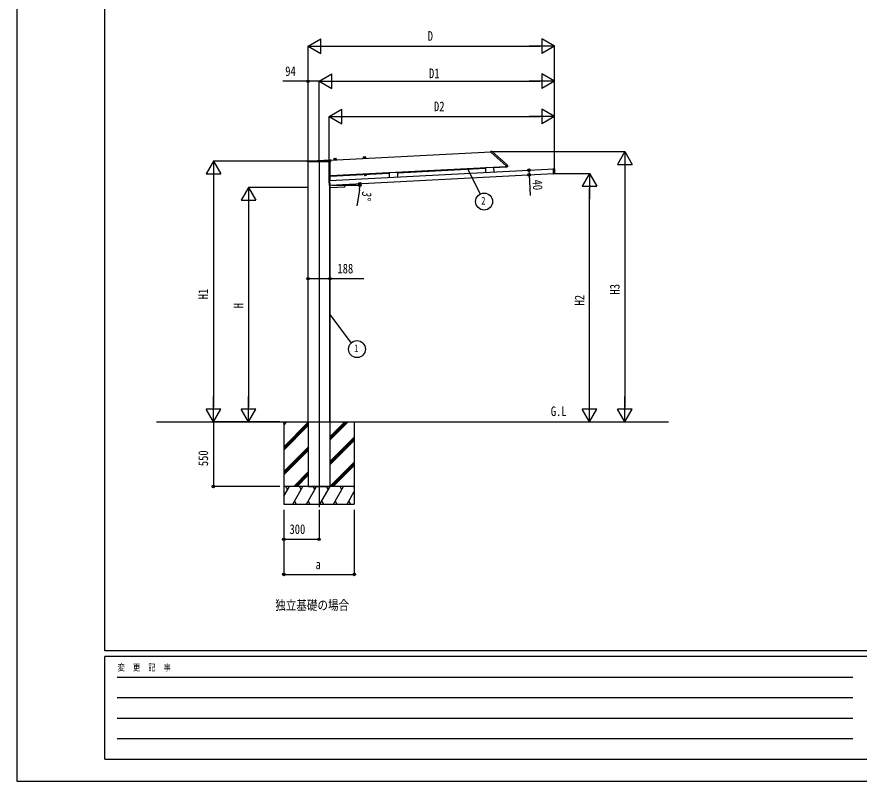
# Model space of a CAD drawing. Units: millimetres, scale not verified. Extents: x -10512 to 10512, y -7425 to 7425.
# Drawn here: x -10512 to -3334, y -7425 to -909 of the extents above; entities that cross this region are included whole.
import ezdxf
from ezdxf.enums import TextEntityAlignment as Align

# ---------------------------------------------------------------- set-up
doc = ezdxf.new("R2010")
doc.units = ezdxf.units.MM
doc.header["$LTSCALE"] = 30
for name, color, linetype in [('0-2_USER1', 3, 'Continuous'), ('0-3_YKK_12', 2, 'Continuous'), ('0-4_YKK_A1', 4, 'Continuous'), ('0-5_YKK_D', 6, 'Continuous'), ('0-6_YKK_ZWAK', 7, 'Continuous')]:
    doc.layers.add(name, color=color, linetype=linetype)
doc.styles.add('ＭＳ ゴシック', font='')
doc.styles.get('ＭＳ ゴシック').set_extended_font_data('MS Gothic')

msp = doc.modelspace()

# ---------------------------------------------------------------- linework, layer by layer
at = {"layer": '0-3_YKK_12'}
msp.add_line((-7937.03, -2137), (-7937.03, -5089.98), dxfattribs=at)
at = {"layer": '0-4_YKK_A1'}
for p, q in [((-7839.75, -2129.96), (-6471.98, -2058.28)), ((-6472.16, -2054.79), (-6464.56, -2054.85)), ((-6472.13, -2055.25), (-6472.16, -2054.79)), ((-6472.13, -2055.25), (-6471.84, -2060.88)), ((-6471.67, -2061.22), (-6342.19, -2177.81)), ((-6461.92, -2055.88), (-6334.06, -2171.01)), ((-8036.59, -2144.33), (-8036.52, -2136.48)), ((-8036.09, -2144.33), (-8036.59, -2144.33)), ((-7838.61, -2144.33), (-8036.09, -2144.33)), ((-8035.52, -2135.49), (-7840.01, -2135.49)), ((-8031.03, -4362.5), (-8031.03, -2144.33)), ((-8003.28, -2135.42), (-7841.04, -2126.92)), ((-7844.33, -2304.44), (-7844.33, -2144.33)), ((-7843.03, -2304.37), (-7843.03, -2144.33)), ((-7840, -2127.8), (-7839.02, -2136.38)), ((-7839.02, -2136.38), (-7839.02, -2136.4)), ((-7839.02, -2136.4), (-7838.11, -2144.33)), ((-7838.11, -2144.33), (-7838.61, -2144.33)), ((-7812, -2126.57), (-7812.01, -2128.1)), ((-7812.01, -2128.1), (-7788.04, -2126.85)), ((-7812.01, -2128.1), (-7788.04, -2126.85)), ((-7811.99, -2128.5), (-7812.01, -2128.1)), ((-7811.99, -2128.5), (-7788.02, -2127.25)), ((-7811.52, -2126.08), (-7788.74, -2124.88)), ((-7810.94, -2119.35), (-7811, -2126.05)), ((-7808.09, -2116.38), (-7793.16, -2115.6)), ((-7790.02, -2118.26), (-7789.26, -2124.91)), ((-7788.22, -2125.32), (-7788.04, -2126.85)), ((-7788.02, -2127.25), (-7788.04, -2126.85)), ((-7562.34, -2113.49), (-7562.35, -2115.02)), ((-7562.35, -2115.02), (-7538.38, -2113.76)), ((-7562.35, -2115.02), (-7538.38, -2113.76)), ((-7562.33, -2115.42), (-7562.35, -2115.02)), ((-7562.33, -2115.42), (-7538.36, -2114.16)), ((-7561.86, -2112.99), (-7539.08, -2111.8)), ((-7561.28, -2106.27), (-7561.34, -2112.96)), ((-7558.44, -2103.3), (-7543.5, -2102.52)), ((-7540.37, -2105.17), (-7539.61, -2111.82)), ((-7538.56, -2112.24), (-7538.38, -2113.76)), ((-7538.36, -2114.16), (-7538.38, -2113.76)), ((-7845.37, -2304.49), (-5933.1, -2204.27)), ((-7843.03, -2262.31), (-6341.74, -2183.63)), ((-7269.3, -2237.25), (-6519.73, -2197.97)), ((-6448.96, -2191.75), (-6519.86, -2195.47)), ((-6519.86, -2195.47), (-6517.79, -2234.92)), ((-6448.96, -2191.75), (-6446.89, -2231.2)), ((-6448.83, -2194.25), (-6341.48, -2188.62)), ((-6342.02, -2178.16), (-6341.94, -2179.77)), ((-6341.89, -2180.7), (-6341.94, -2179.77)), ((-6341.89, -2180.7), (-6334.25, -2180.77)), ((-6341.86, -2181.2), (-6341.89, -2180.7)), ((-6341.86, -2181.2), (-6341.48, -2188.62)), ((-6341.48, -2188.62), (-6333.86, -2188.23)), ((-6334.25, -2180.77), (-6332.84, -2180.78)), ((-6332.74, -2173.77), (-6332.42, -2179.85)), ((-6332.42, -2179.85), (-6332.35, -2181.26)), ((-5944.94, -2204.89), (-5939.78, -2204.62)), ((-5938.65, -2203.19), (-5939.85, -2203.25)), ((-5939.83, -2203.6), (-5939.85, -2203.25)), ((-5939.85, -2203.25), (-5939.85, -2203.25)), ((-5939.81, -2204.1), (-5939.83, -2203.6)), ((-5937.66, -2245.12), (-5939.81, -2204.1)), ((-5938.65, -2203.19), (-5938.65, -2203.19)), ((-5938.06, -2203.04), (-5932.17, -2202.74)), ((-5931.64, -2203.21), (-5929.45, -2245.15)), ((-7843.28, -2344.44), (-5937.69, -2244.57)), ((-7842.77, -2267.3), (-7843.03, -2262.35)), ((-7842.77, -2267.3), (-7340.2, -2240.97)), ((-7535.51, -2254.41), (-7550.51, -2255.19)), ((-7550.51, -2255.19), (-7550.25, -2260.1)), ((-7549.21, -2260.63), (-7550.25, -2260.1)), ((-7550.05, -2255.17), (-7550.13, -2253.57)), ((-7536.23, -2259.95), (-7549.21, -2260.63)), ((-7546.76, -2255), (-7546.5, -2259.91)), ((-7539.26, -2254.6), (-7539, -2259.52)), ((-7536.23, -2259.95), (-7535.26, -2259.32)), ((-7536.05, -2252.83), (-7535.97, -2254.43)), ((-7535.51, -2254.41), (-7535.26, -2259.32)), ((-7269.43, -2234.75), (-7340.33, -2238.47)), ((-7340.33, -2238.47), (-7338.26, -2277.91)), ((-7269.43, -2234.75), (-7267.36, -2274.2)), ((-5937.63, -2245.62), (-5937.66, -2245.12)), ((-5937.63, -2245.62), (-5937.61, -2245.97)), ((-5937.61, -2245.97), (-5936.42, -2245.91)), ((-5937.61, -2245.97), (-5937.61, -2245.97)), ((-5936.42, -2245.91), (-5936.42, -2245.91)), ((-5929.92, -2245.68), (-5935.81, -2245.99)), ((-7853.61, -2303.93), (-7851.41, -2345.88)), ((-7847.25, -2303.1), (-7853.14, -2303.41)), ((-7850.89, -2346.35), (-7845, -2346.04)), ((-7846.64, -2303.18), (-7845.44, -2303.12)), ((-7846.64, -2303.18), (-7846.64, -2303.18)), ((-7845.43, -2303.47), (-7845.44, -2303.12)), ((-7845.44, -2303.12), (-7845.44, -2303.12)), ((-7845.4, -2303.96), (-7845.43, -2303.47)), ((-7843.25, -2344.99), (-7845.4, -2303.96)), ((-7844.89, -2346.02), (-7844, -2363)), ((-7843.2, -2345.84), (-7844.4, -2345.9)), ((-7844.4, -2345.9), (-7844.4, -2345.9)), ((-7844.33, -4362.5), (-7844.33, -2345.9)), ((-7844.33, -2362.5), (-7844.03, -2362.5)), ((-7843.22, -2345.49), (-7843.25, -2344.99)), ((-7843.22, -2345.49), (-7843.2, -2345.84)), ((-7843.2, -2345.84), (-7843.2, -2345.84)), ((-7843.03, -4362.5), (-7843.03, -2363.95)), ((-7842.95, -2363.95), (-7718.62, -2357.43)), ((-7718.64, -2337.9), (-7717.67, -2356.38)), ((-9321.43, -4362.5), (-4958.64, -4362.5)), ((-8237.93, -4362.5), (-8237.93, -5062.5)), ((-8237.93, -4389.88), (-8210.55, -4362.5)), ((-8237.93, -4375.74), (-8224.69, -4362.5)), ((-8237.93, -4573.73), (-8031.93, -4367.73)), ((-8031.03, -4362.5), (-8031.03, -4912.5)), ((-7844.33, -4362.5), (-7844.33, -4912.5)), ((-7843.93, -4516.38), (-7690.05, -4362.5)), ((-7843.93, -4502.24), (-7704.19, -4362.5)), ((-7843.93, -4488.1), (-7718.33, -4362.5)), ((-7637.03, -4362.5), (-7637.03, -5062.5)), ((-8237.93, -4587.87), (-8031.93, -4381.87)), ((-8237.93, -4602.01), (-8031.93, -4396.01)), ((-7843.93, -4700.23), (-7637.03, -4493.33)), ((-7843.93, -4714.37), (-7637.03, -4507.47)), ((-7843.93, -4728.51), (-7637.03, -4521.61)), ((-8237.93, -4785.86), (-8031.93, -4579.86)), ((-8237.93, -4800), (-8031.93, -4594)), ((-8237.93, -4814.14), (-8031.93, -4608.15)), ((-7844.07, -4912.5), (-7637.03, -4705.46)), ((-7829.93, -4912.5), (-7637.03, -4719.6)), ((-7815.78, -4912.5), (-7637.03, -4733.74)), ((-8152.44, -4912.5), (-8031.93, -4791.99)), ((-8138.29, -4912.5), (-8031.93, -4806.13)), ((-8124.15, -4912.5), (-8031.93, -4820.28)), ((-7637.03, -4912.5), (-8237.93, -4912.5)), ((-8237.93, -4996.33), (-8189.53, -4912.5)), ((-8204.53, -4938.48), (-8219.53, -4912.5)), ((-8160.66, -5062.5), (-8074.06, -4912.5)), ((-8089.06, -4938.48), (-8104.06, -4912.5)), ((-8045.19, -5062.5), (-7958.59, -4912.5)), ((-8031.03, -4912.5), (-7844.33, -4912.5)), ((-7973.59, -4938.48), (-7988.59, -4912.5)), ((-7929.72, -5062.5), (-7843.12, -4912.5)), ((-7858.12, -4938.48), (-7873.12, -4912.5)), ((-7814.25, -5062.5), (-7727.65, -4912.5)), ((-7742.65, -4938.48), (-7757.65, -4912.5)), ((-7642.18, -4912.5), (-7637.03, -4921.42)), ((-7698.78, -5062.5), (-7637.03, -4955.54)), ((-8237.93, -5062.5), (-7637.03, -5062.5)), ((-8145.66, -5036.52), (-8130.66, -5062.5)), ((-8030.19, -5036.52), (-8015.19, -5062.5)), ((-7914.72, -5036.52), (-7899.72, -5062.5)), ((-7799.25, -5036.52), (-7784.25, -5062.5)), ((-7683.78, -5036.52), (-7668.78, -5062.5))]:
    msp.add_line(p, q, dxfattribs=at)
msp.add_lwpolyline([(-6332.35, -2181.26), (-6331.99, -2188.13), (-6333.86, -2188.23)], dxfattribs=at)
msp.add_lwpolyline([(-7551.67, -2252.05), (-7534.69, -2251.16), (-7534.61, -2252.76), (-7551.58, -2253.65)], close=True, dxfattribs=at)
for centre, radius, start, end in [((-6471.34, -2060.85), 0.5, 183, 228), ((-6464.59, -2058.85), 4, 48, 89.5), ((-8035.52, -2136.49), 1, 90, 176.5048), ((-8035.52, -2136.49), 1, 176.5048, 179.5), ((-8005.9, -2085.49), 50, 270, 273.00032), ((-7840.99, -2127.92), 1, 6.5, 93.00032), ((-7840.01, -2136.49), 1, 6.5, 90), ((-7811.5, -2126.57), 0.5, 93, 179.5), ((-7807.94, -2119.38), 3, 93, 179.5), ((-7793, -2118.6), 3, 6.5, 93), ((-7788.71, -2125.38), 0.5, 6.5, 93), ((-7561.84, -2113.49), 0.5, 93, 179.5), ((-7558.28, -2106.29), 3, 93, 179.5), ((-7543.35, -2105.51), 3, 6.5, 93), ((-7539.06, -2112.3), 0.5, 6.5, 93), ((-6342.52, -2178.19), 0.5, 3, 48), ((-6336.74, -2173.98), 4, 3, 48), ((-6332.85, -2181.28), 0.5, 3, 89.5), ((-5938.61, -2200.32), 2.86, 272.73957, 279.49104), ((-7548.52, -2257.27), 3.32, 238.61575, 307.38425), ((-7543.37, -2247.89), 12.42, 255.41205, 290.58795), ((-7537.27, -2256.68), 3.32, 238.61575, 307.38425), ((-5936.1, -2250.18), 4.28, 87.31821, 94.21342), ((-7846.98, -2300.33), 2.86, 266.50896, 273.26043), ((-7844.27, -2350.18), 4.28, 91.78658, 98.68179), ((-7843, -2362.95), 1, 183, 273), ((-7718.67, -2356.43), 1, 273, 3)]:
    msp.add_arc(centre, radius, start, end, dxfattribs=at)
for centre, major_axis, ratio, start_param, end_param in [((-5938.66, -2203.15), (0.599, 0.031), 0.061163, 4.712389, 5.0226887), ((-5938.05, -2203.34), (0.016, -0.3), 0.998135, 3.1415927, 3.9550709), ((-5932.14, -2203.24), (0.336, 0.373), 0.99628, 5.4996506, 7.06672), ((-5935.83, -2245.69), (0.016, -0.3), 0.998135, 5.4698366, 6.2831853), ((-5929.95, -2245.18), (0.373, -0.336), 0.99628, 5.4996506, 7.06672), ((-7853.11, -2303.91), (-0.373, 0.336), 0.99628, 5.4996506, 7.06672), ((-7850.91, -2345.85), (-0.336, -0.373), 0.99628, 5.4996506, 7.06672), ((-7847.23, -2303.4), (0.016, -0.3), 0.998135, 2.3281144, 3.1415927), ((-7846.64, -2303.14), (-0.599, -0.031), 0.061163, 1.2604966, 1.5707963), ((-7845.01, -2345.74), (0.016, -0.3), 0.998135, 0, 0.8133487)]:
    msp.add_ellipse(centre, major_axis=major_axis, ratio=ratio, start_param=start_param, end_param=end_param, dxfattribs=at)
at = {"layer": '0-5_YKK_D'}
for p, q in [((-8031.03, -1157.86), (-7922.77, -1095.36)), ((-7922.77, -1220.36), (-7922.77, -1095.36)), ((-5931.03, -1157.86), (-6039.28, -1095.36)), ((-6039.28, -1095.36), (-6039.28, -1220.36)), ((-8031.03, -2128.5), (-8031.03, -1156.86)), ((-8031.03, -1157.86), (-7922.77, -1220.36)), ((-8031.03, -1157.86), (-7814.52, -1157.86)), ((-7906.03, -1157.86), (-6056.03, -1157.86)), ((-5931.03, -1157.86), (-6147.53, -1157.86)), ((-5931.03, -1157.86), (-6039.28, -1220.36)), ((-5931.03, -2242.75), (-5931.03, -1156.86)), ((-7937.03, -1457.86), (-7828.77, -1395.36)), ((-7828.77, -1520.36), (-7828.77, -1395.36)), ((-5931.03, -1457.86), (-6039.28, -1395.36)), ((-6039.28, -1395.36), (-6039.28, -1520.36)), ((-8031.03, -2138.5), (-8031.03, -1456.86)), ((-7937.03, -2136), (-7937.03, -1456.86)), ((-7937.03, -2136), (-7937.03, -1456.86)), ((-7937.03, -1457.86), (-7828.77, -1520.36)), ((-7937.03, -1457.86), (-7720.52, -1457.86)), ((-7812.03, -1457.86), (-6056.03, -1457.86)), ((-5931.03, -1457.86), (-6147.53, -1457.86)), ((-5931.03, -1457.86), (-6039.28, -1520.36)), ((-5931.03, -2242.75), (-5931.03, -1456.86)), ((-7852.03, -1757.86), (-7743.78, -1695.36)), ((-7743.78, -1820.36), (-7743.78, -1695.36)), ((-5931.03, -1757.86), (-6039.28, -1695.36)), ((-6039.28, -1695.36), (-6039.28, -1820.36)), ((-7852.03, -2304.34), (-7852.03, -1756.86)), ((-7852.03, -1757.86), (-7743.78, -1820.36)), ((-7852.03, -1757.86), (-7635.52, -1757.86)), ((-7727.03, -1757.86), (-6056.03, -1757.86)), ((-5931.03, -1757.86), (-6147.53, -1757.86)), ((-5931.03, -1757.86), (-6039.28, -1820.36)), ((-5931.03, -2242.75), (-5931.03, -1756.86)), ((-6462.99, -2057.86), (-5330.03, -2057.86)), ((-5331.03, -2057.86), (-5393.53, -2166.11)), ((-5331.03, -2057.86), (-5268.53, -2166.11)), ((-5331.03, -2057.86), (-5331.03, -2274.36)), ((-8837.93, -2140.23), (-8900.43, -2248.48)), ((-8032.03, -2140.23), (-8838.93, -2140.23)), ((-8837.93, -2140.23), (-8775.43, -2248.48)), ((-8837.93, -2140.23), (-8837.93, -2356.73)), ((-6673.01, -2200.99), (-6563.13, -2419.28)), ((-6160.86, -2216.21), (-6147.44, -2215.51)), ((-5393.53, -2166.11), (-5268.53, -2166.11)), ((-5331.03, -2182.86), (-5331.03, -4237.5)), ((-8900.43, -2248.48), (-8775.43, -2248.48)), ((-8837.93, -2265.23), (-8837.93, -4237.5)), ((-6162.11, -2256.33), (-6145.34, -2255.45)), ((-5930.5, -2244.24), (-5630.03, -2244.24)), ((-5631.03, -2244.24), (-5693.53, -2352.5)), ((-5631.03, -2244.24), (-5568.53, -2352.5)), ((-5631.03, -2244.24), (-5631.03, -2460.75)), ((-8537.93, -2362.5), (-8600.43, -2470.75)), ((-8032.03, -2362.5), (-8538.93, -2362.5)), ((-8537.93, -2362.5), (-8475.43, -2470.75)), ((-8537.93, -2362.5), (-8537.93, -2579.01)), ((-7826.18, -2344.53), (-7588.62, -2344.53)), ((-5693.53, -2352.5), (-5568.53, -2352.5)), ((-7593.16, -2386.88), (-7615.6, -2520.34)), ((-5631.03, -4237.5), (-5631.03, -2369.24)), ((-8600.43, -2470.75), (-8475.43, -2470.75)), ((-8537.93, -2487.5), (-8537.93, -4237.5)), ((-7844.33, -3447.66), (-7664.53, -3690.3)), ((-8837.93, -4362.5), (-8837.93, -4145.99)), ((-8537.93, -4362.5), (-8537.93, -4145.99)), ((-5631.03, -4362.5), (-5631.03, -4145.99)), ((-5331.03, -4362.5), (-5331.03, -4145.99)), ((-8837.93, -4362.5), (-8900.43, -4254.25)), ((-8775.43, -4254.25), (-8900.43, -4254.25)), ((-8837.93, -4362.5), (-8775.43, -4254.25)), ((-8537.93, -4362.5), (-8600.43, -4254.25)), ((-8475.43, -4254.25), (-8600.43, -4254.25)), ((-8537.93, -4362.5), (-8475.43, -4254.25)), ((-5631.03, -4362.5), (-5693.53, -4254.25)), ((-5568.53, -4254.25), (-5693.53, -4254.25)), ((-5631.03, -4362.5), (-5568.53, -4254.25)), ((-5331.03, -4362.5), (-5393.53, -4254.25)), ((-5268.53, -4254.25), (-5393.53, -4254.25)), ((-5331.03, -4362.5), (-5268.53, -4254.25)), ((-8271.03, -4362.5), (-8838.93, -4362.5)), ((-8837.93, -4362.5), (-8837.93, -4912.5)), ((-8271.53, -4912.5), (-8838.93, -4912.5)), ((-8237.03, -5112.87), (-8237.03, -5663.5)), ((-8237.03, -5112.87), (-8237.03, -5363.5)), ((-7937.03, -5112.87), (-7937.03, -5363.5)), ((-7637.03, -5112.87), (-7637.03, -5663.5)), ((-8237.03, -5362.5), (-7937.03, -5362.5)), ((-8237.03, -5662.5), (-7637.03, -5662.5))]:
    msp.add_line(p, q, dxfattribs=at)
for points in [[(-7937.03, -1457.86), (-8031.03, -1457.86), (-8245.53, -1457.86)], [(-6148.44, -2215.56), (-6146.34, -2255.5), (-6137.04, -2433.09)], [(-8031.03, -3140.82), (-7843.03, -3140.82), (-7556.53, -3140.82)]]:
    msp.add_lwpolyline(points, dxfattribs=at)
for centre, radius in [((-8031.03, -1457.86), 10.62), ((-6148.44, -2215.56), 10.62), ((-6146.34, -2255.5), 10.62), ((-7589.97, -2331.16), 10.62), ((-7589.62, -2344.53), 10.62), ((-6530.75, -2483.59), 72), ((-8031.03, -3140.82), 10.62), ((-7843.03, -3140.82), 10.62), ((-7613.81, -3741.4), 72), ((-8837.93, -4912.5), 10.62), ((-8237.03, -5362.5), 10.62), ((-7937.03, -5362.5), 10.62), ((-8237.03, -5662.5), 10.62), ((-7637.03, -5662.5), 10.62)]:
    msp.add_circle(centre, radius, dxfattribs=at)
for start, end in [(350.45481, 0), (0, 3)]:
    msp.add_arc((-7845.03, -2344.53), 255.41, start, end, dxfattribs=at)
at = {"layer": '0-6_YKK_ZWAK'}
for p, q in [((-9762.45, -6312.5), (-9762.45, 6937.5)), ((9737.55, -6312.5), (-9762.45, -6312.5)), ((-3262.45, -6362.5), (-9762.45, -6362.5)), ((-9762.45, -7237.5), (-9762.45, -6362.5)), ((-9656.2, -6537.5), (-3387.45, -6537.5)), ((-9656.2, -6712.5), (-3387.45, -6712.5)), ((-9656.2, -6887.5), (-3387.45, -6887.5)), ((-9656.2, -7062.5), (-3387.45, -7062.5)), ((-9762.45, -7237.5), (-3262.45, -7237.5))]:
    msp.add_line(p, q, dxfattribs=at)
msp.add_lwpolyline([(-10512.5, -7425), (10512.5, -7425), (10512.5, 7425), (-10512.5, 7425)], close=True, dxfattribs=at)

# ---------------------------------------------------------------- texts
at = {"layer": '0-2_USER1', "style": 'ＭＳ ゴシック', "width": 0.8}
for s, p in [('G.L', (-5962.43, -4337.19)), ('独立基礎の場合', (-8310.61, -5990))]:
    msp.add_text(s, height=82.48, dxfattribs=at).set_placement(p, align=Align.BOTTOM_LEFT)
at = {"layer": '0-5_YKK_D', "style": 'ＭＳ ゴシック', "width": 0.8}
for s, height, p in [('D', 82.48, (-7011.03, -1137.86)), ('94', 82.48, (-8225.53, -1437.86)), ('D1', 82.48, (-7000.03, -1456.19)), ('D2', 82.48, (-6957.53, -1737.86)), ('2', 65.98, (-6554.75, -2528.59)), ('188', 82.48, (-7780.53, -3120.82)), ('1', 65.98, (-7637.81, -3786.4)), ('300', 82.48, (-8189.03, -5342.5)), ('a', 82.48, (-7967.03, -5642.5))]:
    msp.add_text(s, height=height, dxfattribs=at).set_placement(p, align=Align.BOTTOM_LEFT)
for s, rotation, p in [('40', 273, (-6142.37, -2299.52)), ('3°', 260.455, (-7591.79, -2388.8)), ('H3', 90, (-5351.03, -3276.18)), ('H1', 90, (-8857.93, -3317.36)), ('H2', 90, (-5651.03, -3369.37)), ('H', 90, (-8557.93, -3392.5)), ('550', 90, (-8857.93, -4739.5))]:
    msp.add_text(s, height=82.48, rotation=rotation, dxfattribs=at).set_placement(p, align=Align.BOTTOM_LEFT)
at = {"layer": '0-6_YKK_ZWAK', "style": 'ＭＳ ゴシック', "width": 0.8}
msp.add_text('変  更  記  事', height=54.99, dxfattribs=at).set_placement((-9653.28, -6500), align=Align.BOTTOM_LEFT)

doc.saveas('drawing.dxf')
